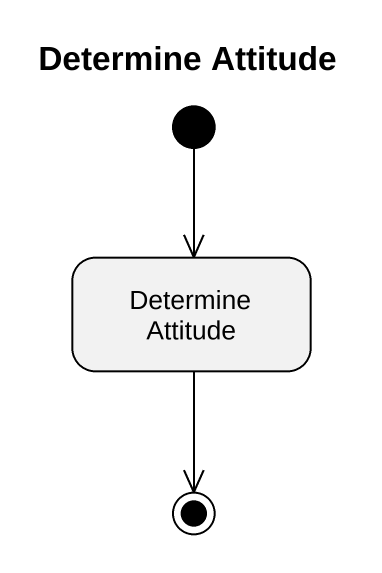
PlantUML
@startuml
title Determine Attitude
hide empty description
state "Determine Attitude" as Determine_Attitude
[*] --> Determine_Attitude
Determine_Attitude --> [*]
@enduml
